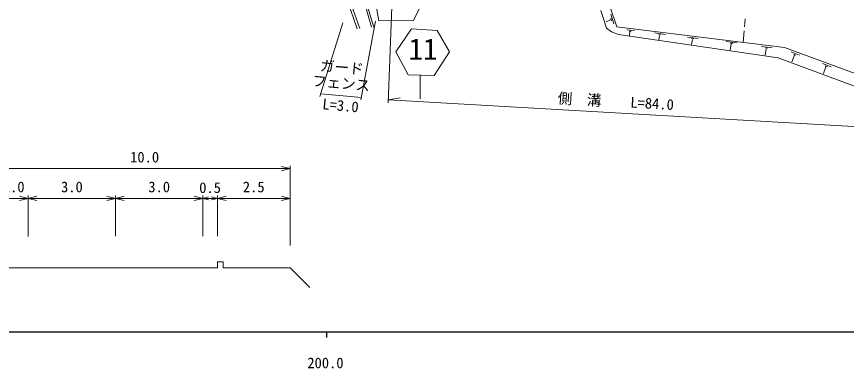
# Model space of a CAD drawing. Units: millimetres, scale not verified, with parts at other scales. Extents: x 40000 to 680000, y 20000 to 380000.
# Drawn here: x 214769 to 357376, y 198715 to 259156 of the extents above; entities that cross this region are included whole.
import ezdxf
from ezdxf.enums import TextEntityAlignment as Align

# ---------------------------------------------------------------- set-up
doc = ezdxf.new("R2010")
doc.units = ezdxf.units.MM
doc.header["$LTSCALE"] = 1000
for name, color, linetype, lineweight in [('M-BGD', 7, 'Continuous', 13), ('M-STR-HTXT', 7, 'Continuous', 13), ('M-STR-STRC', 7, 'Continuous', 13), ('M-TTL-BAND', 7, 'Continuous', 25)]:
    doc.layers.add(name, color=color, linetype=linetype, lineweight=lineweight)
doc.styles.add('ＭＳ ゴシック', font='')
doc.styles.add('ＭＳ 明朝', font='')
doc.styles.get('ＭＳ ゴシック').set_extended_font_data('MS Gothic')
doc.styles.get('ＭＳ 明朝').set_extended_font_data('MS Mincho')

msp = doc.modelspace()

# ---------------------------------------------------------------- linework, layer by layer
at = {"layer": 'M-BGD'}
for p, q in [((277046, 258450), (275948, 264245)), ((271658, 261892), (273314, 257032)), ((273737, 257122), (272050, 261908)), ((275760, 257334), (274368, 262219)), ((274687, 262256), (276175, 257344)), ((284057, 260693), (283005, 258496)), ((316145, 257186), (315148, 260193)), ((316768, 260768), (317902, 257371)), ((316869, 259596), (317386, 257902)), ((283005, 258496), (277046, 258450)), ((316818, 258608), (316070, 258271)), ((316878, 258913), (317026, 258428)), ((339963, 258766), (339845, 257375)), ((316986, 256532), (316145, 257186)), ((317902, 257371), (346743, 253834)), ((319652, 256891), (320944, 256752)), ((339788, 256710), (339617, 254708)), ((318217, 256096), (316986, 256532)), ((345669, 252084), (318217, 256096)), ((320039, 256663), (320387, 256629)), ((320178, 256571), (320098, 255921)), ((324390, 256343), (326270, 256100)), ((325116, 256072), (325489, 256026)), ((325252, 255937), (325121, 255163)), ((330043, 255650), (331923, 255406)), ((330769, 255379), (331141, 255333)), ((330904, 255243), (330760, 254388)), ((336735, 254888), (338615, 254645)), ((337596, 254481), (337415, 253408)), ((337461, 254617), (337833, 254571)), ((342719, 254034), (344599, 253791)), ((343581, 253627), (343399, 252553)), ((343445, 253763), (343818, 253717)), ((346743, 253834), (365479, 246934)), ((347856, 253089), (349342, 252549)), ((348437, 252503), (347994, 251377)), ((348290, 252692), (348700, 252530)), ((364201, 245189), (345669, 252084)), ((353283, 251090), (354769, 250550)), ((353865, 250504), (353421, 249378)), ((353717, 250693), (354128, 250532)), ((211772, 233045), (261772, 233045)), ((261772, 233045), (260272, 233420)), ((261772, 233045), (260272, 232670)), ((261772, 219836), (261772, 233545)), ((216772, 227929), (215272, 228304)), ((216772, 221454), (216772, 228429)), ((216772, 221400), (216772, 228429)), ((216772, 227929), (218272, 228304)), ((231772, 227929), (230272, 228304)), ((231772, 221454), (231772, 228429)), ((231772, 221454), (231772, 228429)), ((231772, 227929), (233272, 228304)), ((246772, 227929), (245272, 228304)), ((246772, 221454), (246772, 228429)), ((246772, 221437), (246772, 228429)), ((246772, 227929), (247772, 228179)), ((249272, 227929), (248272, 228179)), ((249272, 221437), (249272, 228429)), ((249272, 221437), (249272, 228429)), ((249272, 227929), (250772, 228304)), ((261772, 227929), (260272, 228304)), ((261772, 221400), (261772, 228429)), ((211772, 227929), (216772, 227929)), ((216772, 227929), (215272, 227554)), ((216772, 227929), (231772, 227929)), ((216772, 227929), (218272, 227554)), ((231772, 227929), (230272, 227554)), ((231772, 227929), (246772, 227929)), ((231772, 227929), (233272, 227554)), ((246772, 227929), (245272, 227554)), ((246772, 227929), (249272, 227929)), ((246772, 227929), (247772, 227679)), ((249272, 227929), (248272, 227679)), ((249272, 227929), (261772, 227929)), ((249272, 227929), (250772, 227554)), ((261772, 227929), (260272, 227554)), ((250272, 217005), (249272, 217005)), ((249272, 217005), (249272, 216005)), ((250272, 216005), (250272, 217005)), ((216772, 216005), (211772, 216005)), ((231772, 216005), (216772, 216005)), ((246772, 216005), (231772, 216005)), ((249272, 216005), (246772, 216005)), ((250272, 216005), (261772, 216005)), ((261772, 216005), (265170, 212607))]:
    msp.add_line(p, q, dxfattribs=at)
at = {"layer": 'M-STR-HTXT'}
for p, q in [((279572, 270395), (278653, 244357)), ((276445, 258347), (273955, 244876)), ((270813, 258090), (266887, 245424)), ((267040, 245915), (274030, 245283)), ((278670, 244835), (280695, 245220)), ((278670, 244835), (362132, 240053))]:
    msp.add_line(p, q, dxfattribs=at)
at = {"layer": 'M-STR-STRC'}
for p, q in [((279961, 253098), (282635, 257049)), ((282635, 257049), (287035, 256789)), ((287035, 256789), (289164, 253098)), ((282090, 249171), (279961, 253098)), ((289164, 253098), (286538, 249029)), ((286538, 249029), (282090, 249171)), ((284149, 249105), (284149, 245026))]:
    msp.add_line(p, q, dxfattribs=at)
at = {"layer": 'M-TTL-BAND'}
for p, q in [((40000, 205000), (579000, 205000)), ((268000, 205000), (268000, 204000))]:
    msp.add_line(p, q, dxfattribs=at)

# ---------------------------------------------------------------- texts
at = {"layer": 'M-BGD', "style": 'ＭＳ ゴシック'}
for s, p in [('10.0', (236772, 233545)), ('1.0', (214272, 228429)), ('3.0', (224272, 228429)), ('3.0', (239272, 228429)), ('0.5', (248022, 228307)), ('2.5', (255522, 228429))]:
    msp.add_text(s, height=1833, dxfattribs=at).set_placement(p, align=Align.BOTTOM_CENTER)
at = {"layer": 'M-STR-HTXT', "style": 'ＭＳ ゴシック'}
for s, rotation, p in [('ガード', 354.832, (266808, 249327)), ('フェンス', 354.832, (265429, 246720)), ('側\u3000溝\u3000\u3000L=84.0', 356.721, (307691, 243696)), ('L=3.0', 354.832, (267211, 242704))]:
    msp.add_text(s, height=1833, rotation=rotation, dxfattribs=at).set_placement(p, align=Align.BOTTOM_LEFT)
at = {"layer": 'M-STR-STRC', "style": 'ＭＳ 明朝'}
msp.add_text('11', height=3666, dxfattribs=at).set_placement((282126, 250639), align=Align.BOTTOM_LEFT)
at = {"layer": 'M-TTL-BAND', "style": 'ＭＳ ゴシック'}
msp.add_text('200.0', height=1833, dxfattribs=at).set_placement((267844, 198195), align=Align.BOTTOM_CENTER)

doc.saveas('drawing.dxf')
